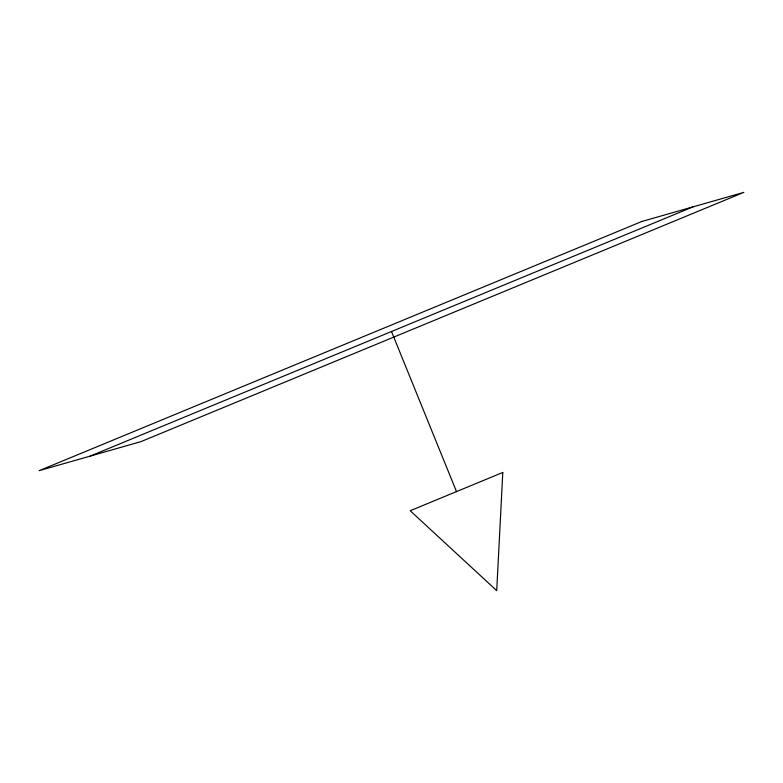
<?xml version="1.0" encoding="UTF-8"?>
<svg xmlns="http://www.w3.org/2000/svg" width="783" height="783" viewBox="0 0 783 783"><rect width="100%" height="100%" fill="white"/><g stroke="black" fill="none" stroke-linecap="round" stroke-linejoin="round"><path stroke-width="1.17" d="M90.084 456.137L692.916 206.898M391.5 331.522L456.499 491.597M502.794 472.452L496.716 590.636L410.204 510.741L502.794 472.452M641.972 221.432L39.15 470.671L141.028 441.602L743.85 192.364L641.972 221.432"/></g></svg>
